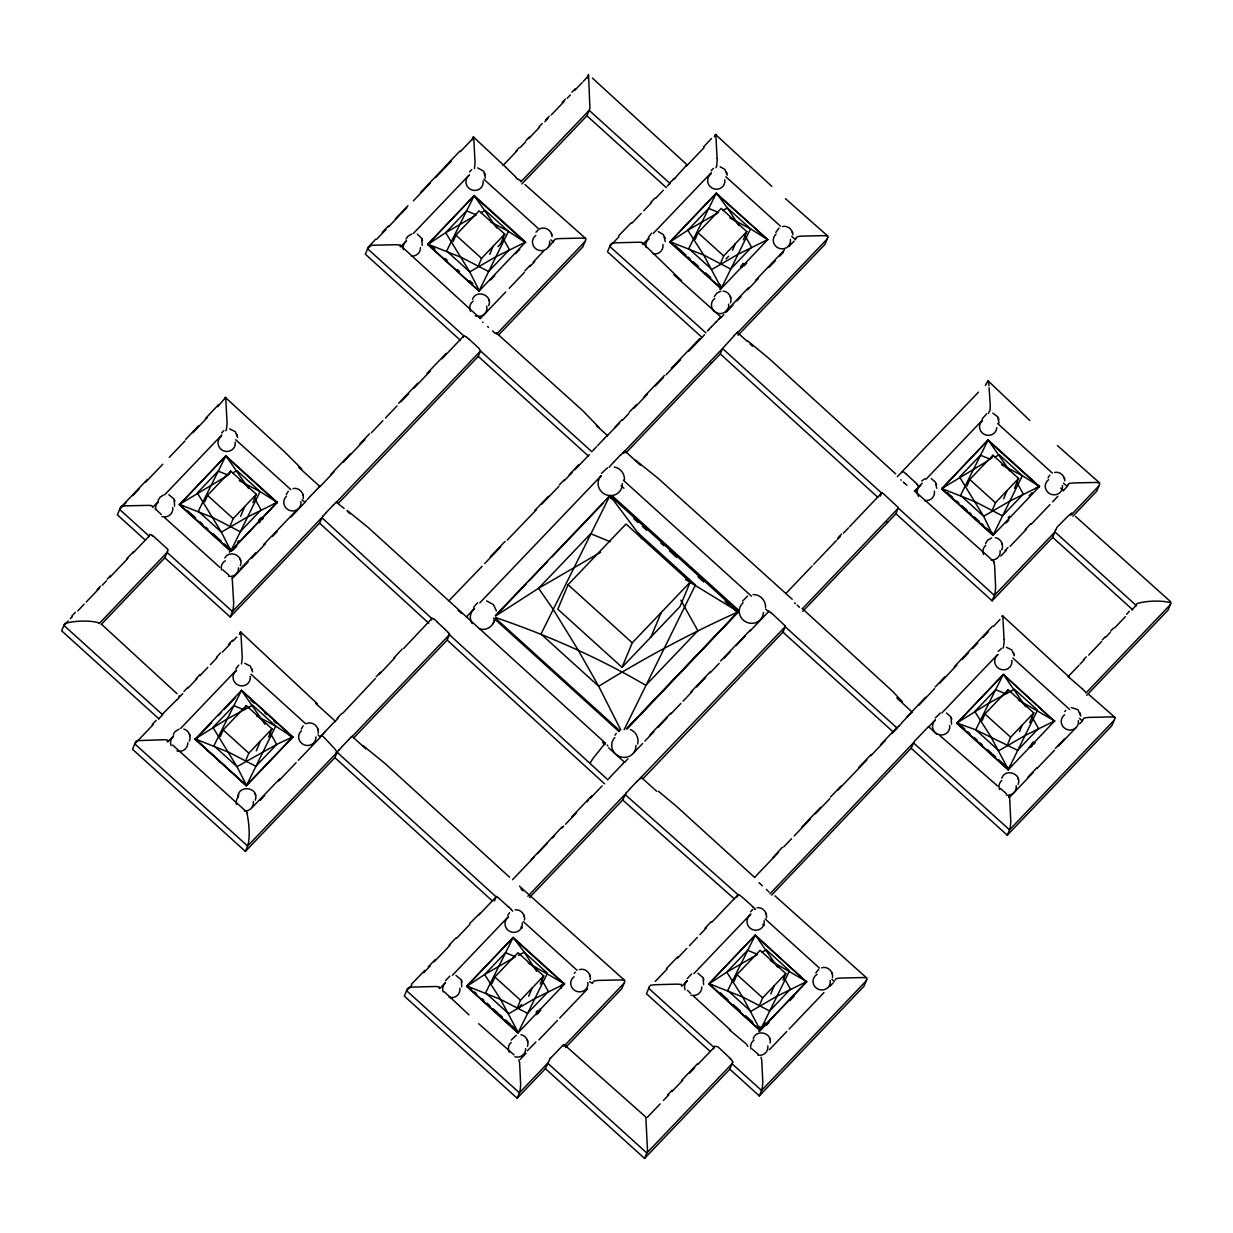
<?xml version="1.0" encoding="UTF-8"?>
<svg xmlns="http://www.w3.org/2000/svg" width="1233" height="1233" viewBox="0 0 1233 1233"><rect width="100%" height="100%" fill="white"/><g stroke="black" fill="none" stroke-linecap="round" stroke-linejoin="round"><path stroke-width="1.5" d="M624.391 479.868C624.931 473.826 620.338 467.985 614.358 467.045M765.508 607.607C766.186 600.687 760.006 594.291 753.086 594.583M303.226 498.594C304.32 492.892 298.818 487.174 293.084 488.576M318.145 733.157C319.439 726.838 312.488 720.858 306.539 723.601M485.401 178.076L483.675 171.217L477.633 167.904M524.487 920.018C525.474 914.639 520.65 909.091 515.117 909.877M590.206 979.511C591.393 973.5 585.182 967.628 579.31 969.677M665.265 241.606L663.539 234.763L658.314 231.557M766.448 917.861C767.45 912.466 762.611 906.933 757.077 907.719M770.116 1042.964C772.336 1032.622 756.029 1028.676 753.209 1038.895M832.491 977.646C833.678 971.635 827.482 965.763 821.594 967.813M936.71 488.268L935.431 482.088L931.285 478.635M999.023 422.996L997.744 416.816L992.842 413.117M494.418 900.969L496.128 896.869L337.133 752.269L247.633 846.023L245.382 851.433L132.532 749.279L135.692 741.619L137.248 740.632L165.099 739.708L167.534 740.139L167.256 741.649M178.585 697.816L179.571 695.967M238.57 795.516L238.755 794.53M686.827 164.621L592.349 78.049M637.615 743.992C639.233 738.166 635.92 731.523 630.202 729.489M897.331 476.647L902.479 471.468M928.665 726.73L936.91 734.406M897.208 728.102L898.826 725.944M163.126 713.445L176.704 699.866M174.593 506.162L174.146 499.134L168.844 494.68M240.312 565.639C244.304 556.191 229.893 549.117 224.822 557.917M255.231 800.186C259.855 787.61 238.817 783.71 237.707 797.011M422.225 245.382L421.778 238.37L417.232 234.162M488.746 305.599C493.092 295.226 476.246 288.784 472.516 299.342M461.743 986.878L461.296 979.865L455.994 975.411M527.462 1046.37C529.296 1041.561 526.106 1035.489 520.927 1034.718M730.491 302.84C732.464 297.754 728.703 291.373 723.139 291.096M703.596 984.72L703.149 977.692L697.847 973.253M951.537 724.187L951.09 717.174L946.543 712.982M1018.073 784.404C1022.404 774.031 1005.558 767.589 1001.828 778.162M149.239 535.877L149.702 534.69M336.963 501.677L480.516 350.958L478.866 348.184L468.956 339.121M891.921 733.681L897.192 728.164L785.19 626.718L641.376 777.067M610.443 244.673L611.676 243.333L615.452 242.824A26.14 6.643 -3.3 0 1 617.163 242.762L637.137 242.254A28.159 7.167 -3.3 0 1 638.386 242.223L642.054 242.469L642.532 243.533M368.266 247.17L369.53 245.706L373.738 245.213A28.035 7.136 -3 0 1 374.986 245.167L394.884 244.751A25.924 6.612 -3 0 1 396.702 244.735L400.216 245.213L479.776 317.991M553.971 240.558L555.158 239.125L558.857 238.616A25.924 6.612 -3 0 1 560.691 238.555L580.589 238.123A28.035 7.136 -3 0 1 581.837 238.108L585.69 238.447L585.737 239.88M407.244 989.097L408.508 987.618L412.731 987.094A28.159 7.167 -3.3 0 1 413.995 987.047L433.97 986.539A26.047 6.627 -3.3 0 1 435.804 986.508L439.148 986.862L439.148 988.28M796.102 238.108L797.273 236.659L800.972 236.166A25.908 6.597 -3 0 1 802.806 236.104L822.688 235.673A28.02 7.136 -3 0 1 823.937 235.657L827.79 235.981L827.836 237.414M592.934 982.393L594.121 980.959L597.805 980.451A25.908 6.597 -3 0 1 599.654 980.389L619.536 979.958A28.02 7.136 -3 0 1 620.785 979.942L624.638 980.266L624.684 981.699M649.375 986.724L650.639 985.244L654.862 984.735A28.159 7.167 -3.3 0 1 656.126 984.689L676.1 984.165A26.047 6.627 -3.3 0 1 677.934 984.15L681.232 984.458L681.371 985.737M835.065 980.019L836.251 978.586L839.95 978.077A25.908 6.597 -3 0 1 841.785 978.016L861.667 977.584A28.02 7.136 -3 0 1 862.915 977.569L866.768 977.892L866.814 979.341M1067.886 484.923L1069.057 483.49L1072.756 482.982A25.908 6.597 -3 0 1 1074.606 482.92L1094.472 482.488A28.02 7.136 -3 0 1 1095.736 482.473L1099.574 482.797L1099.62 484.245M1083.052 719.378L1084.316 717.914L1088.508 717.421A28.02 7.136 -3 0 1 1089.772 717.375L1109.654 716.943A25.908 6.597 -3 0 1 1111.472 716.928L1114.802 717.282L1114.802 718.7M320.95 736.039L321.659 735.33L323.493 736.841A18.372 4.67 48.6 0 1 324.387 737.766L334.035 748.046A19.867 5.055 48.6 0 1 334.652 748.708L336.578 751.344L335.885 753.579M304.952 502.34L306.416 500.444M624.73 762.133L628.013 758.804M1067.639 676.424L1069.042 677.179M502.74 164.96L502.71 165.037A38.793 5.733 81.9 0 0 502.679 164.852L503.403 164.775M729.813 1030.171L746.597 1044.243L747.861 1046.432M737.257 333.665L737.658 332.417M619.521 423.258L606.929 435.943M1071.354 514.515L1071.801 513.529M152.306 506.624L151.875 505.653L148.715 505.376A25.924 6.612 -3 0 0 146.897 505.391L127.014 505.823A28.035 7.136 -3 0 0 125.751 505.854L121.466 506.378L120.279 507.826L147.328 479.483M224.868 398.274L225.439 397.319M240.034 632.729L240.605 631.774L241.067 635.411A28.035 3.298 88.8 0 1 241.129 636.629L242.146 655.971A25.924 3.052 88.8 0 1 242.223 657.775L241.514 663.955M472.84 137.695L473.395 136.724L473.857 140.377A28.051 3.314 88.7 0 1 473.934 141.579L474.967 160.953A25.955 3.067 88.7 0 1 475.059 162.756L474.489 168.613M714.986 135.276L715.556 134.305L716.003 137.957A28.035 3.298 88.8 0 1 716.08 139.159L717.067 158.009M1001.951 616.546L1002.506 615.591L1002.968 619.228A28.035 3.298 88.8 0 1 1003.03 620.446M686.673 165.068L684.7 167.272A45.96 17.786 -41.2 0 1 684.068 168.042L675.252 177.737M1008.748 797.212L1009.303 796.241L1009.719 799.354A26.032 3.036 89.1 0 1 1009.812 801.126M246.924 813.148C248.342 818.82 250.823 836.436 247.633 846.023L134.782 743.869L153.339 724.449M645.876 1117.699L647.541 1151.283A50.568 5.965 88.7 0 0 647.371 1151.653L644.551 1158.434L545.402 1068.672L549.733 1059.363M320.904 736.163L322.337 734.76A25.878 2.651 -48.8 0 1 322.753 734.313M337.148 752.222L339.075 749.772M120.233 507.996L117.351 514.824L145.463 540.27M368.22 247.34L365.338 254.183L460.125 340.077M553.848 240.897L548.685 246.97M610.273 245.151L607.468 251.809L702.178 337.534M407.183 989.267L404.316 996.11L517.166 1098.249L545.402 1068.672M796.04 238.277L795.424 239.695L791.694 236.335M649.313 986.893L646.446 993.736L710.378 1051.61M1067.824 485.093L1067.285 486.341M1082.99 719.548L1082.605 720.442M518.769 1059.841L519.602 1062.368A26.032 3.036 89.1 0 1 519.694 1064.125L520.603 1083.56A28.143 3.283 89.1 0 1 520.665 1084.793L520.095 1091.236M732.248 1063.247L729.782 1069.165L644.551 1158.434M586.862 78.419L588.002 75.737A50.461 5.934 88.8 0 0 588.156 75.305L588.557 74.566L589.913 108.612A50.43 5.934 88.8 0 0 589.744 108.982L586.923 115.779L521.867 183.948M732.294 1063.154L732.649 1062.368A7.737 1.665 56.3 0 0 732.926 1062.199M1136.194 605.187L1135.824 606.081M224.807 398.459L217.671 406.72M472.763 137.865L471.885 139.961M714.924 135.445L714.323 136.863M167.441 551.613L164.852 557.809L101.121 624.607M239.372 634.332L239.819 633.284M673.912 274.82L721.182 317.205L719.533 318.53M882.042 492.784L883.044 493.416A7.167 1.911 43.8 0 1 883.753 494.048L898.225 507.426L895.959 513.745L992.118 600.795L1052.689 537.341L1054.955 531.932A39.518 4.593 89.1 0 0 1055.047 531.639L1055.325 531.038M880.27 496.175L881.58 493.03L722.553 348.523L733.851 336.116M158.117 500.49L160.059 497.223L163.419 495.003M148.854 536.817L149.131 536.139A42.045 11.097 2.5 0 1 149.147 535.877M179.34 504.821L225.87 455.84L277.225 502.324L230.694 551.305L179.34 504.821L225.87 455.84L248.434 488.237M204.77 501.893L207.498 495.358L230.679 471.083L256.356 494.325L252.95 502.494M229.323 474.351L230.679 471.083M230.448 525.135L233.176 518.6L256.356 494.325M240.666 516.257L244.766 506.47M229.477 552.292L230.602 549.579M229.138 547.837L230.694 551.305L260.086 491.582L236.998 470.682L232.559 472.933M164.852 557.809L230.201 616.978L233.068 610.104M286.318 494.525L288.26 491.243M189.343 741.141C191.516 736.548 188.849 730.337 183.84 729.073M220.399 736.425L223.142 729.905L246.323 705.615L272 728.857L268.578 737.026M474.813 215.867L445.683 232.683L427.697 244.596L479.051 291.08L525.597 242.084L474.243 195.6L427.866 244.165L479.051 291.08M201.149 733.589L195.415 739.584L246.199 785.544L292.868 736.856L241.514 690.372L292.683 737.272L246.323 785.837L195.138 738.921L227.119 719.024L252.626 705.214L275.714 726.114L292.683 737.272M230.201 616.978L319.547 523.116L322.861 516.165M244.951 708.883L246.323 705.615M336.594 502.54L344.084 508.397M453.127 241.668L455.856 235.133L479.051 210.858L504.729 234.1L500.629 243.887L498.04 246.6M431.257 246.045L427.697 244.596L474.243 195.6L496.791 228.013M246.076 759.667L248.819 753.147L272 728.857M256.31 750.805L260.41 741.002M246.323 785.837L275.714 726.114L256.526 715.941M478.805 264.91L481.533 258.375L504.729 234.1M489.717 254.399L493.123 246.23M301.237 729.088L303.179 725.805M490.857 221.971L508.443 231.357L525.412 242.516L474.058 196.032M338.459 503.234L478.25 356.368L480.516 350.958L592.01 451.879M335.052 721.875L335.391 720.904L332.956 723.324A27.095 2.528 -48.4 0 0 332.432 723.879L325.096 731.739M245.382 851.433L334.867 757.678L337.133 752.269M585.644 240.05L582.808 246.908L499.057 334.528M431.273 619.906L431.843 618.55L321.828 517.629L232.467 611.568L167.102 552.415L99.241 623.544M353.902 737.75L447.147 640.097L449.398 634.687A4.47 1.141 46.7 0 0 449.598 634.44M648.358 237.537L651.548 233.191M493.169 623.574L495.435 618.165L619.737 730.691M729.782 217.948L750.573 228.891L767.712 239.634L737.92 254.337L711.857 269.441L688.769 248.542L716.358 193.149L727.485 208.007L750.573 228.891L721.351 288.198L703.719 255.061L687.814 230.232L708.651 208.408L718.592 212.477L687.814 230.232L669.812 242.13L721.166 288.614L767.712 239.634L716.358 193.149L669.997 241.714L721.166 288.614L718.839 283.42M695.258 239.217L697.986 232.683L721.166 208.408L746.844 231.65L743.422 239.803M673.372 243.595L669.812 242.13L716.358 193.149M568.074 584.704L557.825 609.21L622.033 667.315L679.984 606.605L690.218 582.115L626.025 524.01L568.074 584.704L632.267 642.809L622.033 667.315M606.883 499.396L609.95 495.574L738.336 611.784L627.258 728.734M611.09 498.533L612.231 495.836L739.184 610.751L627.258 727.994M720.935 262.459L723.663 255.925L746.844 231.65M732.525 250.314L735.253 243.78M719.949 289.601L721.074 286.904L717.991 284.099M741.727 267.561L743.422 263.492L740.632 266.42M767.712 239.634L716.173 193.581M626.102 452.742L720.288 353.933L722.553 348.523L624.73 451.139L623.775 453.297M775.819 232.436L779.009 228.09M528.217 963.019L564.544 983.919L534.752 998.622L508.705 1013.726L485.617 992.827L513.19 937.434L524.318 952.292L547.406 973.191L518.184 1032.483L500.552 999.362L484.646 974.517L505.499 952.693L515.44 956.777L484.646 974.517L466.66 986.431L518.014 1032.915L564.544 983.919L513.19 937.434L466.829 985.999L518.014 1032.915M492.09 983.502L494.818 976.968L517.999 952.693L543.676 975.935L540.27 984.104M470.22 987.88L466.66 986.431L513.19 937.434M651.009 636.952L661.242 612.462M827.759 237.584L824.908 244.427L738.043 335.299M608.008 779.934L449.398 634.687L352.222 736.471L365.908 748.878M517.768 1006.745L520.496 1000.21L543.676 975.935M528.68 996.233L532.086 988.065M529.574 897.485L622.665 800.017L626.225 792.773M538.004 1013.202L539.7 1009.133M640.759 778.747L641.33 777.406L651.039 786.192M560.907 988.434L562.602 984.381M564.544 983.919L560.815 985.768M517.166 1098.249L520.018 1091.39M624.592 981.869L621.756 988.712L565.546 1047.572M643.025 778.655L782.94 632.128L785.19 626.718M737.072 897.1L738.074 894.726A3.175 0.863 36.9 0 1 738.752 894.588L740.663 895.898A25.03 6.704 43.1 0 1 742.929 897.794L750.805 904.822A25.477 6.674 43.1 0 1 752.916 906.979M770.348 960.646L806.69 981.56L760.314 1030.125L742.682 996.988L726.776 972.159L747.63 950.319L757.571 954.404L726.776 972.159L708.79 984.057L760.144 1030.541L806.505 981.977L755.32 935.076L708.96 983.641L760.144 1030.541L758.588 1027.074M734.221 981.129L736.949 974.609L760.129 950.319L785.822 973.561L783.078 980.096M1001.566 464.779L1022.357 475.722L1039.496 486.465L992.966 535.446L941.596 488.962L988.142 439.981L1039.496 486.465L1035.766 488.299M712.35 985.506L708.79 984.057L755.32 935.076L777.884 967.473M985.383 385.436L985.737 384.588M982.115 418.927L986.662 413.795M967.042 486.033L969.77 479.514L992.95 455.224L1018.628 478.466L1014.528 488.268M941.596 488.962L988.142 439.981L1009.796 470.883M759.898 1004.371L762.626 997.851L785.822 973.561M991.594 458.491L992.95 455.224M770.81 993.875L774.216 985.706M758.927 1031.528L761.455 1027.366M992.719 509.275L995.447 502.756L1018.628 478.466M1003.631 498.779L1007.037 490.611M985.506 543.676L987.448 540.393L991.517 537.927M729.782 1069.165L759.297 1095.89L762.164 1089.032M771.627 895.112L911.156 748.231L914.254 741.526L928.619 726.514M1001.751 549.933C1004.078 545.078 1000.872 538.497 995.463 537.68M992.118 600.795L994.969 593.936M1018.335 700.005L1054.662 720.92L1008.132 769.901L956.777 723.417L1003.308 674.436L1054.492 721.336L1003.308 674.436L1025.871 706.833M1003.338 647.942L1004.14 641.592A25.924 3.052 88.8 0 0 1004.047 639.788M866.722 979.511L863.886 986.338L759.297 1095.89M982.208 720.488L984.936 713.953L1008.116 689.679L1033.793 712.921L1029.709 722.723M1006.76 692.946L1008.116 689.679M1099.543 484.415L1096.692 491.243L1072.88 516.18M1007.885 743.73L1010.613 737.195L1033.793 712.921M1019.475 731.585L1022.203 725.066M1008.132 769.901L1037.523 710.177L1014.435 689.278L988.928 703.072L956.947 722.985L1008.301 769.469L990.669 736.348L974.764 711.503L995.617 689.679L1003.308 674.436M1029.247 747.475L1033.177 741.85M911.156 748.231L1007.284 835.234L1010.151 828.391M1114.709 718.854L1111.873 725.698L1007.284 835.234M1136.379 604.771L1136.687 604.062A50.414 12.854 -3 0 0 1136.826 603.661C1145.996 600.61 1163.243 600.209 1171.073 602.937A50.476 12.854 -3 0 0 1170.872 603.338L1168.067 610.088L1086.751 695.273M463.223 337.272L463.793 335.931L441.969 358.803M669.457 184.426L670.243 182.592A36.851 8.985 -8 0 0 670.382 182.099L673.233 179.741M713.475 1048.821L714.4 1046.694A35.988 9.309 -1.9 0 0 714.57 1046.2L717.868 1046.771L729.751 1057.883M1055.556 530.529L1056.712 527.847A6.227 4.238 -62.1 0 1 1057.143 527.092L1068.025 516.165A56.518 31.241 -55.2 0 1 1068.996 515.286M225.824 430.764L226.425 429.331M715.941 167.75L716.543 166.316M609.148 467.338L610.397 465.642A18.218 1.711 -47.7 0 1 613.572 462.36M520.465 181.837L520.804 180.758L518.415 179.294M760.977 1057.282L761.732 1059.995A26.032 3.036 89.1 0 1 761.824 1061.767L762.749 1081.187A28.143 3.283 89.1 0 1 762.795 1082.435L762.225 1088.878M993.783 562.186L994.538 564.899A26.032 3.036 89.1 0 1 994.646 566.671M592.487 983.456L589.728 981.699M607.592 435.65L596.387 425.616M716.681 166.008L717.174 160.305A25.924 3.052 88.8 0 0 717.097 158.502M226.487 429.176L227.057 423.32A25.924 3.052 88.8 0 0 226.98 421.516L225.963 402.174A28.035 3.298 88.8 0 0 225.886 400.956L225.5 397.427M995.046 593.782L995.617 587.34A28.143 3.283 89.1 0 0 995.555 586.091L995.555 585.845M1010.212 828.237L1010.783 821.779A28.143 3.283 89.1 0 0 1010.736 820.546L1009.842 801.851M233.145 609.95L233.669 603.446A28.436 3.375 88.5 0 0 233.607 602.182L232.482 582.577A26.294 3.129 88.5 0 0 232.359 580.789L231.974 577.753M590.607 762.071L593.258 758.172A18.742 1.372 -52.7 0 1 593.952 757.278L603.06 745.842A20.283 1.495 -52.7 0 1 603.492 745.287L605.295 743.191M590.545 762.21L590.33 762.672A28.636 2.112 -52.7 0 0 590.021 763.35M624.098 729.766L695.474 584.951L637.769 532.702L609.95 495.574L495.373 615.606M760.314 1030.125L789.536 970.818L766.448 949.919L762.009 952.169M225.87 455.84L198.297 511.233L221.385 532.117L230.864 550.874L277.225 502.324L260.086 491.582L239.294 480.639M405.981 239.125L407.691 236.443L411.745 233.977M173.36 734.282L175.055 731.601L179.124 729.135M474.243 195.6L446.654 250.993L469.742 271.892L479.221 290.649L508.443 231.357L485.355 210.458L480.916 212.692M235.842 668.841L238.786 665.096M264.987 724.264L241.514 690.372L213.926 745.765L237.013 766.664L246.508 785.406L195.138 738.921L228.86 752.284L255.832 766.263L276.685 744.424L292.868 736.856M609.95 495.574L540.994 634.055L598.714 686.303L620.738 729.844M714.246 296.598L717.19 292.837L720.766 291.235M445.514 980.636L449.814 976.104M507.826 915.364L509.522 912.667M511.217 1040.113L516.273 1035.211M687.367 978.463L691.667 973.931M988.142 439.981L960.553 495.373L983.641 516.273L992.966 535.446L991.409 531.978M755.32 935.076L727.747 990.469L750.835 1011.368L776.882 996.264L806.69 981.56M1048.065 477.818L1049.776 475.121M935.308 717.945L940.347 713.044M815.83 972.976L818.774 969.23M167.657 551.151L167.642 549.486M400.124 246.338L400.216 245.213M564.514 1044.89L646.077 1117.268M928.588 726.869L935.23 719.918M988.311 413.579L990.068 410.08L990.238 405.303A28.189 6.103 -89 0 0 990.161 404.1L990.13 403.391M1085.626 692.715L1085.718 692.561A8.045 2.404 28.7 0 0 1085.734 692.16L1082.605 689.124M473.595 607.268L477.603 602.767M601.411 473.441L607.53 467.785M615.005 735.253L616.207 733.373M742.528 601.18L747.552 596.048M705.908 332.895L609.734 246.415L618.889 236.813M986.03 384.079L988.095 380.858L988.774 383.617A26.078 5.641 -89 0 1 988.912 385.312L988.943 385.79M918.462 487.127L918.415 486.079M221.601 432.983L223.805 430.702M469.48 171.942L471.684 169.661M536.001 232.158L538.204 229.877M711.164 170.724L713.368 168.443M574.285 973.376L575.241 972.159M750.527 911.726L752.731 909.445M998.237 651.332L1001.797 648.265M1064.773 711.549L1065.728 710.331M608.748 778.67L609.703 777.576M592.842 450.646L593.643 449.752M707.418 330.999L708.235 330.09M551.166 1057.575L563.558 1044.613M369.808 245.629L375.695 239.156M322.753 734.298L323.678 733.296M772.69 857.829L782.369 847.256M323.925 733.003L324.957 731.893M531.223 859.725L562.001 827.004M609.857 777.406L623.143 763.474M593.998 449.367L594.321 449.028A25.384 2.374 -47.6 0 1 596.51 446.824M337.195 718.33L341.757 713.46M402.205 649.051L393.604 658.206M337.95 718.407L335.345 721.197L315.586 703.319M342.805 713.213L375.279 678.612M376.142 676.778L380.519 672.139M379.209 674.42L394.791 657.852M992.503 626.117L954.188 666.868M218.734 404.439L205.387 418.604M543.722 250.977L533.103 262.228M228.598 644.397L232.59 640.174M703.55 146.927L711.487 138.512M403.607 648.496L431.843 618.55M837.654 538.22L841.553 534.089M935.169 687.058L944.786 676.871M460.032 150.935L420.623 192.456M427.096 373.337L446.13 353.455M216.484 657.235L220.553 652.92M907.149 716.727L925.521 697.292M908.105 716.08L901.708 722.831M918.893 705.214L934.583 688.63M939.823 683.113L956.823 665.142M962.048 659.609L968.583 652.704M972.513 648.558L977.738 643.025M982.963 637.492L988.203 631.959M993.428 626.441L999.963 619.521M1126.546 614.327L1129.366 611.337M1055.371 748.446L1064.757 738.536M185.659 439.41L198.729 425.647M545.71 119.832L549.194 116.164M562.263 102.385L565.469 98.994M571.927 92.198L575.179 88.761M530.298 265.187L524.811 270.952M1102.317 639.896L1105.184 636.875M1110.686 631.08L1113.414 628.198M516.01 151.058L519.355 147.544M525.982 140.577L529.265 137.14M539.083 126.814L542.212 123.516M398.567 403.345L417.694 383.247M326.298 512.45L333.249 505.145M196.062 678.72L200.054 674.543M784.512 249.898L755.428 280.461M571.865 816.708L591.778 795.794M720.534 660.996L750.65 629.739M848.551 527.786L843.434 533.165M849.568 526.707L881.302 493.323M769.947 893.863L913.437 742.805L1009.55 829.84L1114.123 720.288M1083.514 659.701L1086.196 656.881M371.518 244.673L367.604 248.773L463.808 335.854L466.274 336.825M376.759 239.202L385.898 229.615M388.518 226.872L398.968 215.929M400.278 214.557L406.813 207.714M413.348 200.871L430.332 183.085M435.573 177.614L451.247 161.184M460.402 151.613L472.162 139.283M126.151 502.571L119.616 509.414L149.131 536.139L133.149 552.877M132.686 495.728L139.221 488.885M145.756 482.041L162.756 464.24M169.291 457.381L184.981 440.952M192.826 432.737L207.206 417.679M400.525 246.877L406.351 240.789M413.332 233.484L469.187 175.024M152.707 507.349L158.024 501.785M164.667 494.818L221.832 434.941M68.169 620.939L63.916 625.408L61.65 630.803L158.934 718.87M70.296 618.704L72.439 616.485M77.756 610.905L84.152 604.201M86.279 601.966L99.072 588.588M102.262 585.228L106.516 580.774M109.722 577.429L127.831 558.457M504.297 164.143L517.089 150.75M520.295 147.39L525.612 141.81M528.818 138.466L539.468 127.307M544.801 121.713L547.991 118.368M551.197 115.023L563.99 101.63M567.18 98.27L570.386 94.926M574.64 90.456L582.099 82.642M583.163 81.532L587.432 77.062M521.22 181.513L589.174 110.353L669.904 183.393L667.284 186.137M237.584 542.273L238.986 540.809M258.529 520.326L261.319 517.413M490.595 279.891L494.757 275.529M515.579 253.721L519.74 249.359M232.528 550.596L236.721 546.219M259.053 522.807L260.456 521.359M261.858 519.894L263.245 518.43M330.999 474.166L350.234 453.975M313.906 492.537L316.542 489.778M359.866 443.88L369.468 433.831M310.177 496.452L309.267 497.392A29.669 2.79 -47.9 0 0 307.387 499.473M310.346 496.267L311.348 495.219M311.517 495.034L313.737 492.722M232.991 577.815L248.08 562.001M251.563 558.349L265.48 543.753M272.447 536.447L277.086 531.577M291.019 516.981L304.952 502.386L302.116 499.827M319.994 486.619L334.128 471.823M343.113 462.406L364.937 439.534M371.349 432.798L382.908 420.684M385.482 418.002L397.026 405.888M400.879 401.85L408.585 393.789M413.718 388.395L430.409 370.902M480.207 318.684L505.746 291.944M509.229 288.291L524.318 272.493M530.113 266.405L534.752 261.55M496.668 333.989L585.059 241.483M183.902 691.482L187.986 687.197M158.625 718.901L162.602 714.739L63.916 625.408L64.501 624.052A50.538 12.885 -3 0 0 64.625 623.651C73.78 620.523 91.119 620.214 98.902 622.927A50.507 12.869 -3 0 0 98.702 623.328M180.141 696.352L182.777 693.593M188.048 688.076L197.249 678.427M199.885 675.684L207.791 667.407M210.411 664.649L216.993 657.759M222.264 652.242L230.155 643.98M232.79 641.222L236.736 637.091M631.974 223.127L641.129 213.525M643.734 210.797L651.594 202.566M655.509 198.467L663.354 190.252M687.413 165.052L704.074 147.606M167.842 741.834L173.653 735.762M180.619 728.456L236.351 670.089M642.794 244.381L648.604 238.293M653.243 233.422L711.302 172.62M241.514 690.372L194.968 739.353L198.528 740.802M202.104 732.587L211.66 722.584M218.333 715.587L221.2 712.582M224.067 709.576L235.534 697.57M726.006 258.976L728.58 256.279M743.961 265.974L746.751 263.061M748.616 287.597L725.096 312.211M260.101 800.402L264.741 795.547M278.673 780.951L296.09 762.703M298.417 760.268L320.472 737.164L317.991 734.914M721.089 317.575L723.74 314.785M726.391 312.011L733.034 305.06M737.01 300.883L741.002 296.706M747.63 289.755L758.249 278.643M768.868 267.515L775.511 260.564M779.503 256.387L783.479 252.21M788.781 246.662L794.098 241.098M341.618 747.075L348.554 739.8M827.173 239.017L737.673 332.648L747.599 341.711M466.583 616.7L474.505 608.393M479.776 602.875L601.211 475.691A12.176 11.683 22.7 0 0 606.174 494.803A12.176 11.683 22.7 0 0 622.326 483.583M497.562 613.911L526.537 583.548M529.173 580.789L547.606 561.477M551.552 557.347L602.922 503.542M632.267 642.809L690.218 582.115M626.395 729.057L738.336 611.784L685.656 579.618M455.825 938.097L449.151 945.079M649.776 735.084L670.829 713.044M690.742 692.175L710.3 671.723M411.837 985.182L406.582 990.7L519.432 1092.854L547.699 1063.185L646.816 1153.025L732.032 1063.755L761.562 1090.481L866.136 980.944M423.69 972.775L430.271 965.871M434.232 961.74L450.03 945.187M456.611 938.282L469.788 924.488M479.005 914.84L496.113 896.915M512.589 879.653L534.336 856.889M537.526 853.544L547.082 843.542M552.384 837.993L554.511 835.758M561.878 828.052L563.728 826.11M565.577 824.183L576.628 812.609M587.016 801.727L588.526 800.155M590.037 798.568L602.12 785.93M633.639 752.916L642.624 743.499M644.874 741.141L653.875 731.724M658.376 727.023L667.361 717.606M670.737 714.077L680.863 703.473M683.113 701.115L692.098 691.698M696.599 686.997L705.63 677.549M710.131 672.817L719.163 663.369M723.679 658.638L730.445 651.563M736.086 645.66L745.102 636.213M749.618 631.496L768.544 611.66L765.708 609.087M785.729 593.659L802.945 575.611M836.251 540.686L826.002 551.428M837.284 539.607L840.351 536.386M803.716 574.809L810.62 567.55M811.391 566.748L812.162 565.947M813.703 564.329L814.474 563.527M815.244 562.726L816.785 561.107M817.541 560.306L819.082 558.688M819.853 557.886L822.935 554.65M823.69 553.848L825.231 552.23M629.863 788.843L637.214 781.152M914.686 491.088L922.253 483.166M439.626 988.666L445.437 982.578M452.403 975.288L508.135 916.905M527.847 896.268L624.992 794.437L738.074 894.726L711.78 922.269M802.375 608.732L898.379 508.15L994.368 595.385L1054.955 531.932L1136.102 605.403L1131.786 609.934M914.362 491.428L916.258 489.439M926.075 479.175L982.47 420.099M802.76 611.352L895.959 513.745M518.985 1007.315L521.559 1004.618M536.078 1012.17L537.465 1010.721M1008.224 517.644L1009.627 516.18M1029.17 495.697L1031.975 492.768M536.602 1014.651L540.794 1010.274M1005.974 523.039L1008.764 520.126M1030.988 523.578L1025.24 529.589M520.28 1059.394L526.075 1053.306M538.852 1039.928L557.439 1020.477M559.751 1018.042L587.617 988.851M1000.857 556.021L1006.174 550.457M1010.151 546.296L1026.072 529.62M1031.389 524.056L1049.961 504.605M1052.612 501.816L1057.929 496.252M1063.231 490.703L1067.208 486.526L1063.493 483.151M563.897 1046.278L624.006 983.302M1071.184 514.932L1098.957 485.848M820.731 807.276L801.589 827.312M830.518 797.011L841.091 785.96M858.723 767.512L871.084 754.565M880.501 744.717L897.146 727.27M655.278 981.453L667.099 969.061M677.611 958.056L686.812 948.408M689.447 945.665L697.323 937.404M699.959 934.645L706.524 927.771M754.611 877.403L778.377 852.527M783.664 847.009L791.571 838.717M794.222 835.943L810.066 819.359M815.337 813.842L829.871 798.63M837.793 790.338L866.83 759.944M870.791 755.798L885.309 740.586M941.858 712.967L997.589 654.6M681.926 986.123L687.243 980.559M693.871 973.608L750.928 913.853M956.777 723.417L1003.138 674.852M647.217 1117.437L660.148 1103.889M663.385 1100.514L668.779 1094.873M672 1091.482L682.789 1080.2M689.247 1073.434L694.641 1067.793M697.878 1064.418L714.046 1047.495L648.712 988.327M1068.179 676.593L1078.952 665.296M1080.031 664.171L1084.346 659.64M1088.662 655.124L1101.608 641.561M1105.909 637.045L1110.224 632.529M1114.54 628.013L1125.328 616.7M1009.442 766.71L1010.829 765.261M762.842 1025.902L765.631 1022.974M1030.911 747.26L1032.314 745.795M1033.701 744.331L1035.103 742.867M766.171 1025.455L768.96 1022.527M789.906 1000.595L794.098 996.202M1086.134 692.869L1170.333 604.694M1009.395 797.427L1033.285 772.413M1037.261 768.236L1054.523 750.173M1058.5 745.996L1075.746 727.932M1079.723 723.756L1082.389 720.981L1079.538 718.407M769.377 1049.73L786.793 1031.482M789.12 1029.062L823.952 992.565M829.747 986.492L833.231 982.84M126.876 558.641L133.441 551.768M107.286 579.094L110.754 575.472M97.176 589.636L100.49 586.184M295.55 511.294L263.569 544.662M650.932 202.289L654.893 198.159M615.005 427.019L622.095 419.636M629.184 412.254L636.598 404.516M644.027 396.764L664.433 375.464M671.338 368.251L699.743 338.643M620.785 454.7L613.71 462.098M705.014 928.187L711.071 921.868M697.678 1063.617L681.464 1080.524M395.315 218.842L407.953 205.695M240.173 568.999L256.048 552.492M534.845 510.431L548.485 496.252M559.412 484.877L564.298 479.791M569.184 474.705L578.601 464.918M597.496 445.683L603.785 439.133M448.951 600.733L482.072 566.286M484.723 563.527L500.613 546.99M507.241 540.085L536.37 509.768M541.672 504.251L558.888 486.341M564.19 480.824L572.143 472.547M574.794 469.804L589.359 454.638M622.172 420.484L628.815 413.579M634.132 408.046L647.417 394.221M655.386 385.929L663.354 377.637M666.005 374.878L680.616 359.682M688.584 351.39L704.521 334.79M279.66 778.932L252.087 807.569M901.832 471.869L978.493 392.171M667.562 1094.966L672.17 1090.188M71.946 615.868L75.336 612.339M631.126 222.896L618.689 235.75M152.229 724.449L156.175 720.349M411.36 984.335L424.861 970.34M428.252 966.826L435.311 959.505M677.734 956.839L666.437 968.552M1027.952 777.083L1036.984 767.712M382.215 232.405L388.765 225.639M490.287 556.73L505.083 541.41M535.893 1042.024L527.4 1050.763M469.619 923.579L480.146 913.144M1005.126 550.442L1007.977 547.498M716.281 321.798L717.652 320.38A19.081 2.42 -47.7 0 1 718.747 319.285M710.886 327.315L716.173 321.905M710.778 327.423L710.162 328.055A19.204 2.435 -47.7 0 0 709.052 329.211M350.758 737.534L352.237 736.178M335.561 502.771L336.886 501.569M623.235 452.187L624.761 450.816L640.436 465.257M639.989 778.285L641.268 777.114M319.239 487.004L320.025 486.311M911.588 712.504L911.803 712.304A14.426 1.541 -48.2 0 0 908.767 715.279M921.745 480.916L925.089 478.712M912.096 712.042L896.761 697.878M1070.321 514.038L1071.878 513.128M230.864 550.874L179.509 504.389L228.12 475.167L218.179 471.083L197.326 492.923L221.385 532.117L247.432 517.028L277.225 502.324M495.635 615.961L538.59 588.28L600.594 552.292M994.831 457.073L999.269 454.823L1022.357 475.722L993.135 535.03L941.781 488.545L988.727 460.233M723.031 210.242L727.485 208.007L738.921 225.562M518.399 955.282L524.318 952.292L536.679 971.342M539.561 229.091C544.909 225.947 552.122 230.494 552.03 236.613M525.597 242.084L495.789 256.788L469.742 271.892L445.683 232.683L466.536 210.858L476.477 214.943M738.336 611.784C690.187 633.423 643.564 658.453 598.714 686.303L578.354 650.361L553.139 609.272L538.59 588.28L590.699 533.704L610.227 541.719M1039.496 486.465L1009.704 501.168L983.641 516.273L959.598 477.063L980.435 455.224L990.392 459.308M1054.662 720.92L1024.87 735.623L998.822 750.712L975.735 729.828L956.947 722.985M273.495 504.158L277.055 502.74L225.701 456.256M560.768 985.475L564.375 984.35L513.02 937.866M782.585 226.487C787.687 225.269 792.819 229.662 792.834 234.825M1054.585 472.455C1059.686 471.237 1064.803 475.63 1064.834 480.793M1071.323 707.542L1077.904 709.669L1080.786 716.003M229.754 428.945L235.272 431.642L237.615 437.438M1006.39 647.294L1011.923 649.991L1014.25 655.786M244.735 663.339L250.268 666.036L252.595 671.831M720.134 166.794L724.85 169.383L727.193 175.178M486.542 600.872L493.462 604.663L496.437 610.874M769.068 611.368L769.931 611.861A7.984 2.142 43.7 0 1 770.933 612.693L771.041 612.739M669.997 241.714L703.719 255.061L730.691 269.041L751.529 247.216L744.424 234.517M427.866 244.165L461.589 257.527L488.561 271.491L509.414 249.667L502.293 236.983M941.781 488.545L975.503 501.893L1002.475 515.872L1023.313 494.032L1016.208 481.348M495.851 617.641C547.806 635.38 598.359 657.59 645.784 685.301L697.878 630.726L680.816 600.163M179.509 504.389L213.232 517.752L240.204 531.716L261.042 509.892L253.936 497.207M708.96 983.641L742.682 996.988L769.654 1010.968L790.492 989.128L783.387 976.444M466.829 985.999L500.552 999.362L527.524 1013.326L548.361 991.502L541.256 978.817M1005.558 693.763L995.617 689.679L975.735 729.828L1017.641 750.311L1038.479 728.487L1031.374 715.803M243.749 709.699L233.808 705.615L212.955 727.455L237.013 766.664L276.685 744.424L269.565 731.739M152.029 535.153L149.964 534.351A8.199 2.127 28 0 0 149.779 534.737M940.039 735.716L997.62 786.007M347.105 510.4L368.158 527.493L605.449 743.191M433.723 619.058L432.197 618.211A4.346 1.171 39 0 0 431.781 618.504M635.565 460.202L658.545 478.697L792.233 599.269M658.376 791.201L676.917 806.721L754.642 877.449M153.154 536.001L153.524 536.293A55.146 37.606 45.7 0 1 154.541 537.218L167.349 548.87A2.774 1.433 54.7 0 1 167.75 549.502M747.814 340.924L769.438 358.895L895.682 473.888M498.625 898.025L498.795 898.179A17.447 4.516 43.8 0 1 500.598 899.782L508.844 907.226M362.918 745.518L384.65 763.165L509.553 877.202M1114.986 717.406L1088.662 694.395M228.829 575.056L222.772 569.877M758.233 1054.277L752.161 1049.052M514.038 1054.878L478.666 1023.714M219.721 567.257L164.575 517.583M1006.282 793.605L1000.472 788.504M994.137 561.801L915.24 491.551M247.525 812.717L172.635 745.04M734.498 898.98L622.665 800.017M827.59 235.904L785.513 198.713M1057.39 445.529L1099.374 482.735M585.49 238.37L524.904 184.488M487.59 326.483L488.53 327.331M604.632 783.88L447.147 640.097M624.437 980.189L519.463 886.157M1068.009 675.977L1002.629 615.868M496.144 332.756L582.7 410.635L599.084 427.558M866.568 977.831L774.941 895.852M240.728 632.067L317.266 703.673M1075.423 516.38L1170.641 601.704M586.923 115.779L666.313 187.601M903.25 482.041L904.02 482.735M904.328 483.012L905.423 483.999M905.577 484.137L906.81 485.263M623.359 480.269L751.467 596.202M621.093 485.679L623.944 488.253M458.029 610.304L458.846 611.044M459.262 611.414L460.079 612.154M762.441 885.833L760.222 883.814M730.599 1030.171L693.84 996.403M520.912 888.854L521.713 889.563M522.114 889.933L523.146 890.858M305.568 723.663L250.931 674.204M523.27 921.544L577.075 970.248M521.02 926.954L522.176 928.002M725.883 176.751L780.52 226.209M997.667 423.582L1052.304 473.04M1060.688 488.083L1063.54 490.657M987.972 440.397L1039.327 486.881M1052.689 537.341L1132.618 609.719M697.986 232.683L723.663 255.925M969.77 479.514L995.447 502.756M675.715 245.829L677.765 247.694M678.797 248.634L686.026 255.169M688.076 257.034L690.141 258.899M693.239 261.704L698.402 266.374M705.615 272.894L710.763 277.564M947.499 492.661L949.564 494.525M950.597 495.466L952.647 497.331M956.777 501.06L958.842 502.925M961.94 505.73L967.088 510.4M969.153 512.265L971.219 514.13M974.301 516.92L979.464 521.59M981.53 523.455L983.595 525.335M986.677 528.125L991.841 532.795M906.255 474.089L904.328 472.455A4.192 1.141 44.3 0 0 903.928 472.162L903.727 472.039A3.992 1.048 43.8 0 0 902.633 471.515M720.319 353.963L877.834 497.331M710.378 362.286L711.426 363.226M886.45 521.667L887.498 522.607M483.783 179.155L538.42 228.614M550.843 239.849L553.324 242.1M1012.832 658.021L1069.612 709.422M455.856 235.133L481.533 258.375M984.936 713.953L1010.613 737.195M432.845 247.278L434.895 249.128M445.144 258.406L447.194 260.255M457.443 269.534L459.493 271.399M469.742 280.677L472.825 283.451M961.632 726.175L964.73 728.98M967.828 731.77L969.878 733.65M974.008 737.38L977.106 740.185M980.189 742.975L982.254 744.84M987.417 749.51L991.532 753.24M992.565 754.18L995.663 756.985M998.761 759.775L1003.909 764.445M1004.941 765.385L1008.039 768.174M478.25 356.368L588.449 456.102M782.94 632.128L893.016 731.816M609.503 496.637L612.369 499.226M633.762 518.6L638.047 522.468M642.316 526.337L646.601 530.221M660.857 543.121L663.724 545.71M669.427 550.874L676.563 557.331M697.955 576.705L703.658 581.868M725.066 601.226L729.335 605.11M733.62 608.979L737.904 612.847M493.601 618.041L619.136 731.678M759.821 883.445L759.004 882.72M651.795 786.87L653.274 788.211M654.122 788.981L656.665 791.293M298.725 467.322L319.825 486.434M347.398 511.387L350.049 513.791M602.49 742.281L604.987 744.547M608.67 747.876L624.638 762.333M235.719 439.719L290.818 489.593M765.154 918.955L819.313 967.967M831.89 979.341L834.402 981.622M762.903 924.349L764.152 925.49M755.151 935.493L806.505 981.977M207.498 495.358L233.176 518.6M736.949 974.609L762.626 997.851M181.097 504.775L183.162 506.655M187.293 510.385L195.538 517.845M199.669 521.59L202.751 524.379M205.849 527.185L207.915 529.049M213.078 533.719L217.193 537.449M218.226 538.389L221.323 541.179M224.406 543.984L229.569 548.654M719.841 992.426L728.087 999.886M733.234 1004.556L740.463 1011.091M745.611 1015.761L752.839 1022.296M756.954 1026.026L760.052 1028.831M334.867 757.678L492.476 901.061M250.777 700.19L253.952 703.057M264.525 712.643L266.636 714.554M274.05 721.259L276.161 723.17M288.861 734.652L290.973 736.579M223.142 729.905L248.819 753.147M494.818 976.968L520.496 1000.21M177.043 693.717L102.046 624.761M468.417 986.385L471.515 989.19M474.613 991.995L476.678 993.86M481.826 998.53L483.891 1000.395M486.989 1003.184L490.071 1005.989M493.169 1008.794L498.332 1013.449M499.365 1014.389L502.447 1017.194M505.545 1019.984L510.709 1024.654M511.726 1025.594L514.824 1028.384M771.796 186.353L715.679 134.597M319.547 523.116L428.807 623.251M906.455 474.273L914.547 481.702M750.08 343.976L752.562 346.226M225.562 397.612L284.792 452.033L301.808 469.064M436.867 621.756L445.236 629.462M473.518 137.017L505.807 167.256M802.282 608.563L892.754 691.482L902.371 701.747M794.591 602.891L795.393 603.615M468.972 1014.867L444.312 991.748M1029.802 420.453L988.095 380.858M915.04 482.165L916.982 484.091A4.192 1.063 44.2 0 1 917.352 484.507M161.369 514.562L155.235 508.736M687.398 990.299L690.619 993.351M753.039 906.887L753.147 906.995A10.203 2.898 43.1 0 1 754.041 907.827L754.858 908.906M642.054 242.469L681.387 280.6M515.949 177.167L506.547 167.981A45.22 14.488 42 0 1 505.823 167.256M510.971 909.245L512.666 911.141M1069.581 677.78L1081.557 688.214A59.6 11.498 39.8 0 0 1082.636 689.093M607.145 745.04L607.977 745.965M448.411 632.591L449.506 634.348M785.097 625.84L773.415 614.789A21.069 5.533 43.6 0 0 771.041 612.801M637.769 532.702L641.9 538.929M719.995 285.07L721.166 288.614L720.303 285.023M758.973 1026.997L760.144 1030.541L760.098 1026.765M229.523 547.745L230.694 551.305M1064.588 479.159L1064.156 477.741M998.869 419.682L998.437 418.264M1080.54 714.369L1080.108 712.951M1002.275 544.431L1001.843 543.013M1014.019 654.153L1013.588 652.735M936.556 484.954L936.124 483.536M1018.35 779.503L1017.903 778.085M951.814 719.286L951.383 717.868M792.588 233.191L792.156 231.773M726.946 173.545L726.514 172.127M730.768 297.939L730.337 296.521M665.126 238.293L664.679 236.875M832.352 974.332L831.905 972.914M766.309 914.547L765.878 913.129M551.783 234.979L551.351 233.561M769.978 1039.65L769.546 1038.232M485.263 174.762L484.816 173.344M703.873 979.819L703.442 978.401M489.023 300.698L488.592 299.28M422.503 240.481L422.071 239.063M590.052 976.197L589.621 974.764M524.349 916.705L523.902 915.287M527.739 1041.469L527.308 1040.051M462.021 981.977L461.589 980.559M303.087 495.281L302.64 493.863M237.368 435.804L236.936 434.386M318.006 729.844L317.559 728.426M240.589 560.738L240.158 559.32M252.364 670.197L251.917 668.779M174.87 501.261L174.439 499.843M255.508 795.285L255.077 793.867M189.867 735.639L189.435 734.221M759.281 1026.95L760.144 1030.541M732.741 1061.937L731.708 1059.964A7.799 4.362 47.8 0 0 731.077 1059.085M989.082 387.825L990.068 402.467M1003.107 621.632L1004.032 639.295M994.677 567.396L995.54 585.598M917.306 484.492A4.069 1.033 44.2 0 1 918.308 485.91M482.658 322.09A25.153 6.504 43.5 0 1 483.059 322.429M492.553 330.876A18.526 4.901 43.6 0 1 495.265 333.48M515.671 177.398A34.293 25.662 37.4 0 0 516.904 178.554A8.785 6.489 37.6 0 0 518.214 179.586M729.551 1058.145A32.536 20.822 48.4 0 1 730.491 1059.085M564.097 1045.492A36.004 9.032 -5.6 0 1 564.282 1044.983M563.527 1044.705A2.759 0.986 -40.7 0 1 563.943 1044.521M550.534 1058.022A20.853 11.467 -58.2 0 1 551.074 1057.405M549.502 1059.116A9.633 4.362 -56.3 0 1 550.504 1057.868M755.12 909.106A3.144 0.863 43.3 0 1 755.105 909.415M508.875 907.118A18.341 4.886 43.7 0 1 510.724 908.844M496.776 896.638A3.838 1.033 43.9 0 1 498.486 897.994M496.267 896.977A3.129 0.863 44 0 1 496.498 896.437M348.662 739.553A24.506 2.528 -48 0 1 350.927 737.226M339.075 749.957A25.323 2.389 -47.8 0 1 341.495 747.368M163.003 713.46A38.269 8.955 -10.9 0 1 162.771 713.969M178.847 697.924A19.605 13.64 -29.6 0 1 176.92 699.99M179.386 695.874A36.959 3.699 -87.3 0 1 179.309 696.121M151.921 535.476A11.205 6.288 43.5 0 1 152.984 536.293M167.426 550.997A38.223 4.377 89.7 0 1 167.657 550.673M316.619 489.593A28.791 2.867 -47.9 0 1 318.484 487.682M318.592 487.559A10.018 1.048 -48 0 1 319.409 486.727M333.172 505.345A23.92 2.358 -47.9 0 1 335.422 503.018M322.907 516.226A17.385 1.68 -47.9 0 1 326.159 512.743M466.274 336.886A18.11 4.639 43.6 0 1 468.91 339.183M674.127 178.554A11.066 7.259 -33.4 0 1 673.033 179.586M675.468 177.86A35.002 25.477 -30.9 0 1 674.559 178.816M686.627 165.808A38.115 3.391 -84.5 0 1 686.411 166.224M1071.462 513.467A9.818 1.372 -33.5 0 1 1071.092 513.93M1069.427 515.332A11.359 4.809 -51.3 0 1 1070.352 514.485M1055.278 530.236A44.712 5.317 88.3 0 1 1055.463 530.005M881.703 493.138A2.898 0.786 43.5 0 1 881.919 492.645M900.768 479.791A22.687 6.042 43.7 0 1 901.231 480.207M733.912 335.823A13.64 1.464 -48.3 0 1 737.642 332.031M1069.504 677.796A6.196 2.343 40.7 0 1 1068.949 677.179M898.965 726.129A15.243 1.31 -48.1 0 1 901.431 723.463M768.698 891.69A6.057 1.526 43.8 0 1 769.099 892.106M766.34 889.378A20.961 5.502 43.7 0 1 767.974 890.935M797.196 605.141A21.023 5.595 44.3 0 1 799.4 607.268M636.999 781.645A23.288 1.927 -47.5 0 1 639.573 778.979M629.678 789.274A24.043 2.019 -47.7 0 0 627.243 791.863A10.943 0.894 -47.7 0 0 626.287 792.804M768.714 611.784A3.283 0.894 43.6 0 1 768.93 611.229M623.266 763.212A7.213 0.786 -48.1 0 1 624.191 762.302M784.912 625.701A3.267 0.817 49.9 0 1 785.144 626.657M603.877 438.933A24.937 2.466 -47.7 0 1 606.143 436.621A8.215 0.786 -47.7 0 1 606.944 435.865M620.584 455.177A24.968 2.204 -47.5 0 1 622.865 452.819M433.677 618.735A17.062 4.624 44.4 0 1 436.944 621.586M445.205 629.554A16.337 4.177 44.1 0 1 448.35 632.606M460.895 612.986A27.789 7.182 43.7 0 1 461.466 613.51M708.312 330.167A7.336 0.786 -47.6 0 1 709.037 329.396M718.885 318.977A7.213 1.002 -47.9 0 1 719.733 318.176M494.51 618.612A12.176 11.683 22.7 0 1 479.344 628.938M472.147 623.59A12.176 11.683 22.7 0 1 474.196 608.794M635.92 745.395A12.176 11.683 22.7 0 1 619.767 756.615A12.176 11.683 22.7 0 1 614.835 737.519M763.443 612.539A12.176 11.683 22.7 0 1 746.212 622.079A12.176 11.683 22.7 0 1 743.129 602.706M315.941 736.949A8.693 8.354 22.7 0 1 304.042 744.809A8.693 8.354 22.7 0 1 301.422 730.799M790.43 239.433A8.693 8.354 22.7 0 1 779.04 248.326A8.693 8.354 22.7 0 1 776.019 234.147M253.351 801.527A8.693 8.354 22.7 0 1 244.365 810.944M236.443 804.471A8.693 8.354 22.7 0 1 238.401 796.765M728.611 304.181A8.693 8.354 22.7 0 1 722.785 313.274A8.693 8.354 22.7 0 1 712.412 308.944A8.693 8.354 22.7 0 1 714.801 298.417M300.929 501.523A8.693 8.354 22.7 0 1 289.539 510.416A8.693 8.354 22.7 0 1 286.503 496.236M235.21 442.031A8.693 8.354 22.7 0 1 229.4 451.139A8.693 8.354 22.7 0 1 219.027 446.808A8.693 8.354 22.7 0 1 221.416 436.266M238.524 567.843A8.693 8.354 22.7 0 1 228.552 576.289M221.524 569.923A8.693 8.354 22.7 0 1 225.315 560.768M172.728 507.487A8.693 8.354 22.7 0 1 161.97 516.596M155.635 509.599A8.693 8.354 22.7 0 1 158.302 502.216M662.969 244.535A8.693 8.354 22.7 0 1 653.074 253.844M646.061 247.494A8.693 8.354 22.7 0 1 649.159 238.77M724.788 179.787A8.693 8.354 22.7 0 1 718.962 188.88A8.693 8.354 22.7 0 1 708.605 184.549A8.693 8.354 22.7 0 1 710.979 174.007M996.803 427.651A8.693 8.354 22.7 0 1 984.504 434.478A8.693 8.354 22.7 0 1 982.3 420.638M1062.43 485.401A8.693 8.354 22.7 0 1 1056.604 494.495A8.693 8.354 22.7 0 1 1046.247 490.164A8.693 8.354 22.7 0 1 1048.62 479.637M934.398 491.181A8.693 8.354 22.7 0 1 924.519 500.506M918.523 496.483A8.693 8.354 22.7 0 1 920.604 485.417M1000.117 550.673A8.693 8.354 22.7 0 1 991.116 560.09M983.472 554.449A8.693 8.354 22.7 0 1 985.691 545.387M522.191 922.947A8.693 8.354 22.7 0 1 516.365 932.04A8.693 8.354 22.7 0 1 505.992 927.709A8.693 8.354 22.7 0 1 508.381 917.182M587.894 982.424A8.693 8.354 22.7 0 1 582.084 991.532A8.693 8.354 22.7 0 1 571.711 987.186A8.693 8.354 22.7 0 1 574.1 976.659M459.863 988.219A8.693 8.354 22.7 0 1 449.12 997.327M443.217 991.995A8.693 8.354 22.7 0 1 445.452 982.932M525.674 1048.559A8.693 8.354 22.7 0 1 514.839 1056.804M509.275 1052.258A8.693 8.354 22.7 0 1 511.156 1042.424M250.207 676.424A8.693 8.354 22.7 0 1 244.381 685.533A8.693 8.354 22.7 0 1 234.008 681.202A8.693 8.354 22.7 0 1 236.397 670.66M187.801 742.744A8.693 8.354 22.7 0 1 176.966 750.989M171.079 745.657A8.693 8.354 22.7 0 1 173.298 736.594M549.625 241.206A8.693 8.354 22.7 0 1 543.799 250.314A8.693 8.354 22.7 0 1 533.442 245.968A8.693 8.354 22.7 0 1 535.816 235.441M483.105 180.989A8.693 8.354 22.7 0 1 477.279 190.098A8.693 8.354 22.7 0 1 466.906 185.751A8.693 8.354 22.7 0 1 469.295 175.225M701.808 986.924A8.693 8.354 22.7 0 1 690.973 995.17M685.07 989.837A8.693 8.354 22.7 0 1 687.305 980.774M764.152 920.789A8.693 8.354 22.7 0 1 758.326 929.882A8.693 8.354 22.7 0 1 747.953 925.551A8.693 8.354 22.7 0 1 750.342 915.025M767.82 1045.892A8.693 8.354 22.7 0 1 757.941 1055.201M750.912 1048.836A8.693 8.354 22.7 0 1 754.01 1040.128M830.194 980.559A8.693 8.354 22.7 0 1 824.106 989.729A8.693 8.354 22.7 0 1 813.765 984.843A8.693 8.354 22.7 0 1 817.063 974.363M949.657 725.528A8.693 8.354 22.7 0 1 938.267 734.436A8.693 8.354 22.7 0 1 935.246 720.242M1016.192 785.745A8.693 8.354 22.7 0 1 1006.298 795.054M999.547 789.521A8.693 8.354 22.7 0 1 1001.766 780.458M1011.861 660.379A8.693 8.354 22.7 0 1 1006.036 669.488A8.693 8.354 22.7 0 1 995.663 665.157A8.693 8.354 22.7 0 1 998.052 654.615M1078.382 720.596A8.693 8.354 22.7 0 1 1072.571 729.705A8.693 8.354 22.7 0 1 1062.199 725.374A8.693 8.354 22.7 0 1 1064.588 714.832M486.696 306.092A8.693 8.354 22.7 0 1 475.306 315.771M470.574 311.487A8.693 8.354 22.7 0 1 473.071 301.176M420.438 247.586A8.693 8.354 22.7 0 1 411.344 256.14M403.438 249.667A8.693 8.354 22.7 0 1 406.536 240.959"/></g></svg>
